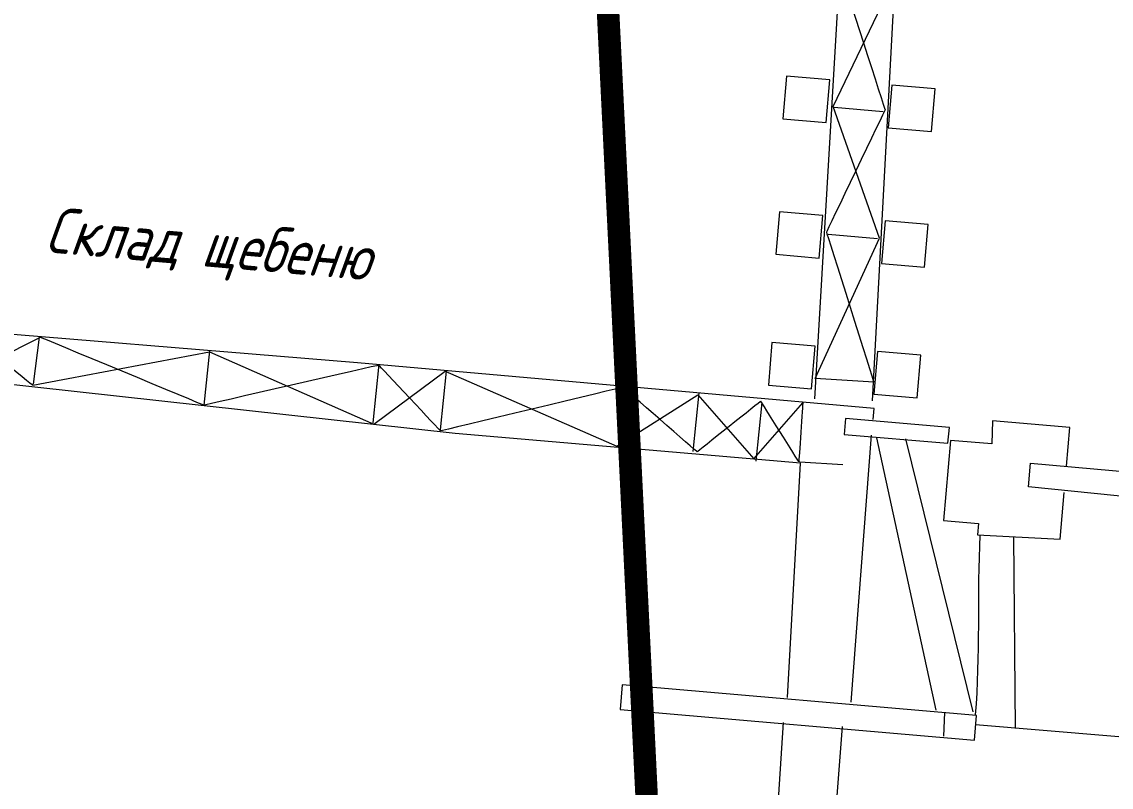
# Model space of a CAD drawing. Header units: millimetres. Extents: x 0 to 841, y 0 to 594.
# Drawn here: x 519.86 to 554.96, y 223.12 to 247.78 of the extents above; entities that cross this region are included whole.
import ezdxf

# ---------------------------------------------------------------- set-up
doc = ezdxf.new("R2010")
doc.units = ezdxf.units.MM
doc.layers.add('01_Земельний_відвід_існуючий', color=7, linetype='Continuous')
doc.layers.add('0_завод', color=7, linetype='Continuous')
doc.styles.add('Такие дела', font='GOST_A.TTF', dxfattribs={"oblique": 15})

msp = doc.modelspace()

# ---------------------------------------------------------------- linework, layer by layer
at = {"layer": '01_Земельний_відвід_існуючий', "color": 2, "linetype": 'Continuous', "lineweight": 50, "const_width": 0.726}
msp.add_lwpolyline([(500.925, 470.682), (528.009, 466.547), (542.565, 170.375), (533.606, 170.161), (508.966, 174.804), (479.458, 175.86), (446.225, 182.979), (434.787, 183.73), (339.851, 141.796), (337.753, 146.468), (291.199, 152.055), (219.604, 157.195), (213.219, 160.807), (174.857, 165.754), (197.918, 403.363), (208.638, 396.375), (271.255, 425.27), (391.263, 474.094)], close=True, dxfattribs=at)
msp.add_lwpolyline([(634.016, 95.913), (544.554, 105.028), (542.565, 170.375), (528.009, 466.547), (568.226, 467.131)], dxfattribs=at)
at = {"layer": '0_завод', "lineweight": 15}
for p, q in [((544.492, 246.025), (544.374, 244.655)), ((545.885, 245.905), (544.492, 246.025)), ((545.768, 244.536), (545.885, 245.905)), ((547.89, 245.734), (547.772, 244.364)), ((549.283, 245.614), (547.89, 245.734)), ((549.165, 244.244), (549.283, 245.614)), ((544.374, 244.655), (545.768, 244.536)), ((544.374, 244.655), (544.374, 244.655)), ((547.772, 244.364), (549.165, 244.244)), ((547.772, 244.364), (547.772, 244.364)), ((544.272, 241.655), (544.155, 240.285)), ((545.665, 241.536), (544.272, 241.655)), ((545.548, 240.166), (545.665, 241.536)), ((547.67, 241.364), (547.552, 239.994)), ((549.063, 241.244), (547.67, 241.364)), ((548.945, 239.875), (549.063, 241.244)), ((544.155, 240.285), (545.548, 240.166)), ((544.155, 240.285), (544.155, 240.285)), ((547.552, 239.994), (548.945, 239.875)), ((547.552, 239.994), (547.552, 239.994)), ((544.027, 237.443), (543.91, 236.073)), ((545.42, 237.323), (544.027, 237.443)), ((545.303, 235.953), (545.42, 237.323)), ((547.425, 237.152), (547.307, 235.782)), ((548.818, 237.032), (547.425, 237.152)), ((548.7, 235.662), (548.818, 237.032)), ((543.91, 236.073), (545.303, 235.953)), ((543.91, 236.073), (543.91, 236.073)), ((547.307, 235.782), (548.7, 235.662)), ((547.307, 235.782), (547.307, 235.782)), ((546.398, 234.994), (546.354, 234.484)), ((549.741, 234.707), (546.398, 234.994)), ((546.354, 234.484), (549.697, 234.197)), ((546.354, 234.484), (546.354, 234.484)), ((549.697, 234.197), (549.741, 234.707)), ((539.199, 226.41), (539.131, 225.617)), ((550.619, 225.43), (539.199, 226.41)), ((539.131, 225.617), (550.551, 224.636)), ((539.131, 225.617), (539.131, 225.617)), ((550.551, 224.636), (550.619, 225.43))]:
    msp.add_line(p, q, dxfattribs=at)
for points in [[(545.405, 235.633), (545.405, 235.633), (546.985, 262.585), (546.985, 262.585)], [(545.997, 245.043), (545.997, 245.043), (547.943, 249.11), (547.943, 249.11)], [(547.489, 240.811), (547.489, 240.811), (545.997, 245.043), (545.997, 245.043)], [(546.026, 245.027), (546.026, 245.027), (547.614, 244.891), (547.614, 244.891)], [(545.418, 236.28), (545.418, 236.28), (547.489, 240.811), (547.489, 240.811)], [(545.838, 240.93), (545.838, 240.93), (547.426, 240.794), (547.426, 240.794)], [(520.418, 237.615), (520.418, 237.615), (520.219, 236.103), (520.219, 236.103)], [(520.216, 236.068), (520.216, 236.068), (525.904, 237.144), (525.904, 237.144)], [(525.907, 237.179), (525.907, 237.179), (525.722, 235.422), (525.722, 235.422)], [(525.904, 237.144), (525.904, 237.144), (531.196, 234.813), (531.196, 234.813)], [(547.314, 235.313), (547.314, 235.313), (530.671, 236.786), (530.671, 236.786)], [(531.362, 236.745), (531.362, 236.745), (531.164, 234.851), (531.164, 234.851)], [(531.196, 234.813), (531.196, 234.813), (533.497, 236.516), (533.497, 236.516)], [(533.533, 236.524), (533.533, 236.524), (533.335, 234.63), (533.335, 234.63)], [(533.497, 236.516), (533.497, 236.516), (539.025, 234.106), (539.025, 234.106)], [(547.306, 236.161), (547.306, 236.161), (545.418, 236.28), (545.418, 236.28)], [(539.326, 235.992), (539.326, 235.992), (539.129, 234.097), (539.129, 234.097)], [(539.025, 234.106), (539.025, 234.106), (541.635, 235.759), (541.635, 235.759)], [(541.675, 235.825), (541.675, 235.825), (541.478, 233.931), (541.478, 233.931)], [(541.635, 235.759), (541.635, 235.759), (543.439, 233.693), (543.439, 233.693)], [(543.439, 233.693), (543.439, 233.693), (545.019, 235.504), (545.019, 235.504)], [(543.699, 235.513), (543.699, 235.513), (543.502, 233.618), (543.502, 233.618)], [(547.284, 234.965), (547.284, 234.965), (547.314, 235.313), (547.314, 235.313)], [(551.131, 234.919), (551.131, 234.919), (551.114, 234.177), (551.114, 234.177)], [(553.618, 234.706), (553.618, 234.706), (551.131, 234.919), (551.131, 234.919)], [(544.941, 233.552), (544.941, 233.552), (533.814, 234.507), (533.814, 234.507)], [(553.511, 233.46), (553.511, 233.46), (553.618, 234.706), (553.618, 234.706)], [(547.217, 234.456), (547.217, 234.456), (546.572, 225.857), (546.572, 225.857)], [(547.397, 234.371), (547.397, 234.371), (549.31, 225.599), (549.31, 225.599)], [(548.329, 234.337), (548.329, 234.337), (550.498, 225.544), (550.498, 225.544)], [(549.778, 234.292), (549.778, 234.292), (549.557, 231.71), (549.557, 231.71)], [(551.114, 234.177), (551.114, 234.177), (549.778, 234.292), (549.778, 234.292)], [(544.527, 226.009), (544.527, 226.009), (544.941, 233.552), (544.941, 233.552)], [(544.925, 233.6), (544.925, 233.6), (546.308, 233.516), (546.308, 233.516)], [(552.294, 232.794), (552.294, 232.794), (552.359, 233.553), (552.359, 233.553)], [(561.491, 231.856), (561.491, 231.856), (552.294, 232.794), (552.294, 232.794)], [(550.722, 231.238), (550.633, 229.331), (550.736, 227.346), (550.573, 225.444)], [(551.809, 231.191), (551.809, 231.191), (551.858, 225.009), (551.858, 225.009)], [(549.584, 225.519), (549.584, 225.519), (549.554, 224.757), (549.554, 224.757)], [(546.29, 225.072), (546.29, 225.072), (545.126, 210.028), (545.126, 210.028)], [(550.581, 225.139), (550.581, 225.139), (563.539, 224.05), (563.539, 224.05)]]:
    msp.add_open_spline(points, degree=3, dxfattribs=at)
for points, knots in [([(548.698, 262.437), (548.698, 262.437), (548.698, 262.437), (547.254, 235.561), (547.254, 235.561)], [0.6666667, 0.6666667, 0.6666667, 0.6666667, 0.6666667, 1, 1, 1, 1]), ([(546.272, 249.253), (546.272, 249.253), (546.272, 249.253), (547.671, 244.943), (547.671, 244.943)], [0.75, 0.75, 0.75, 0.75, 0.75000001, 0.83333333, 0.83333333, 0.83333333, 0.83333333]), ([(547.671, 244.943), (547.671, 244.943), (547.671, 244.943), (545.78, 241.001), (545.78, 241.001)], [0.83333333, 0.83333333, 0.83333333, 0.83333333, 0.83333334, 0.91666667, 0.91666667, 0.91666667, 0.91666667]), ([(545.78, 241.001), (545.78, 241.001), (545.78, 241.001), (547.306, 236.161), (547.306, 236.161)], [0.91666667, 0.91666667, 0.91666667, 0.91666667, 0.91666668, 1, 1, 1, 1]), ([(530.671, 236.786), (530.671, 236.786), (530.671, 236.786), (516.307, 237.975), (516.307, 237.975)], [0.5, 0.5, 0.5, 0.5, 0.5, 0.75, 0.75, 0.75, 0.75]), ([(517.972, 237.86), (517.972, 237.86), (517.972, 237.86), (520.216, 236.068), (520.216, 236.068)], [0.05555556, 0.05555556, 0.05555556, 0.05555556, 0.05555557, 0.11111111, 0.11111111, 0.11111111, 0.11111111]), ([(520.453, 237.612), (520.453, 237.612), (520.453, 237.612), (517.835, 236.273), (517.835, 236.273)], [0.94444444, 0.94444444, 0.94444444, 0.94444444, 0.94444445, 1, 1, 1, 1]), ([(525.722, 235.422), (525.722, 235.422), (525.722, 235.422), (520.453, 237.612), (520.453, 237.612)], [0.88888889, 0.88888889, 0.88888889, 0.88888889, 0.8888889, 0.94444444, 0.94444444, 0.94444444, 0.94444444]), ([(531.359, 236.711), (531.359, 236.711), (531.359, 236.711), (525.722, 235.422), (525.722, 235.422)], [0.83333333, 0.83333333, 0.83333333, 0.83333333, 0.83333334, 0.88888889, 0.88888889, 0.88888889, 0.88888889]), ([(533.348, 234.594), (533.348, 234.594), (533.348, 234.594), (531.359, 236.711), (531.359, 236.711)], [0.77777778, 0.77777778, 0.77777778, 0.77777778, 0.77777779, 0.83333333, 0.83333333, 0.83333333, 0.83333333]), ([(533.814, 234.507), (533.814, 234.507), (533.814, 234.507), (516.175, 236.457), (516.175, 236.457)], [0.6666667, 0.6666667, 0.6666667, 0.6666667, 0.6666667, 1, 1, 1, 1]), ([(539.223, 236.001), (539.223, 236.001), (539.223, 236.001), (533.348, 234.594), (533.348, 234.594)], [0.72222222, 0.72222222, 0.72222222, 0.72222222, 0.72222223, 0.77777778, 0.77777778, 0.77777778, 0.77777778]), ([(541.616, 233.919), (541.616, 233.919), (541.616, 233.919), (539.223, 236.001), (539.223, 236.001)], [0.66666667, 0.66666667, 0.66666667, 0.66666667, 0.66666668, 0.72222222, 0.72222222, 0.72222222, 0.72222222]), ([(543.668, 235.55), (543.668, 235.55), (543.668, 235.55), (541.616, 233.919), (541.616, 233.919)], [0.61111111, 0.61111111, 0.61111111, 0.61111111, 0.61111112, 0.66666667, 0.66666667, 0.66666667, 0.66666667]), ([(544.891, 233.603), (544.891, 233.603), (544.891, 233.603), (543.668, 235.55), (543.668, 235.55)], [0.55555556, 0.55555556, 0.55555556, 0.55555556, 0.55555557, 0.61111111, 0.61111111, 0.61111111, 0.61111111]), ([(545.019, 235.504), (545.019, 235.504), (545.019, 235.504), (544.891, 233.603), (544.891, 233.603)], [0.5, 0.5, 0.5, 0.5, 0.50000001, 0.55555556, 0.55555556, 0.55555556, 0.55555556]), ([(552.359, 233.553), (552.359, 233.553), (552.359, 233.553), (561.232, 232.757), (561.232, 232.757)], [0.6666667, 0.6666667, 0.6666667, 0.6666667, 0.6666667, 1, 1, 1, 1]), ([(553.309, 231.109), (553.309, 231.109), (553.309, 231.109), (553.438, 232.607), (553.438, 232.607)], [0.8888889, 0.8888889, 0.8888889, 0.8888889, 0.8888889, 1, 1, 1, 1]), ([(549.557, 231.71), (549.557, 231.71), (549.557, 231.71), (550.685, 231.613), (550.685, 231.613)], [0.5555556, 0.5555556, 0.5555556, 0.5555556, 0.5555556, 0.6666667, 0.6666667, 0.6666667, 0.6666667]), ([(550.685, 231.613), (550.685, 231.613), (550.685, 231.613), (550.653, 231.244), (550.653, 231.244)], [0.6666667, 0.6666667, 0.6666667, 0.6666667, 0.6666667, 0.7777778, 0.7777778, 0.7777778, 0.7777778]), ([(550.653, 231.244), (550.653, 231.244), (550.653, 231.244), (553.309, 231.109), (553.309, 231.109)], [0.7777778, 0.7777778, 0.7777778, 0.7777778, 0.7777778, 0.8888889, 0.8888889, 0.8888889, 0.8888889]), ([(543.422, 210.134), (543.422, 210.134), (543.422, 210.134), (544.398, 225.202), (544.398, 225.202)], [0.5, 0.5, 0.5, 0.5, 0.5, 1, 1, 1, 1])]:
    msp.add_open_spline(points, degree=3, knots=knots, dxfattribs=at)

# ---------------------------------------------------------------- texts
at = {"layer": '0_завод', "style": 'Такие дела', "oblique": 15}
msp.add_text('Склад щебеню', height=1.47522, rotation=355, dxfattribs=at).set_placement((520.579, 240.355))

doc.saveas('drawing.dxf')
